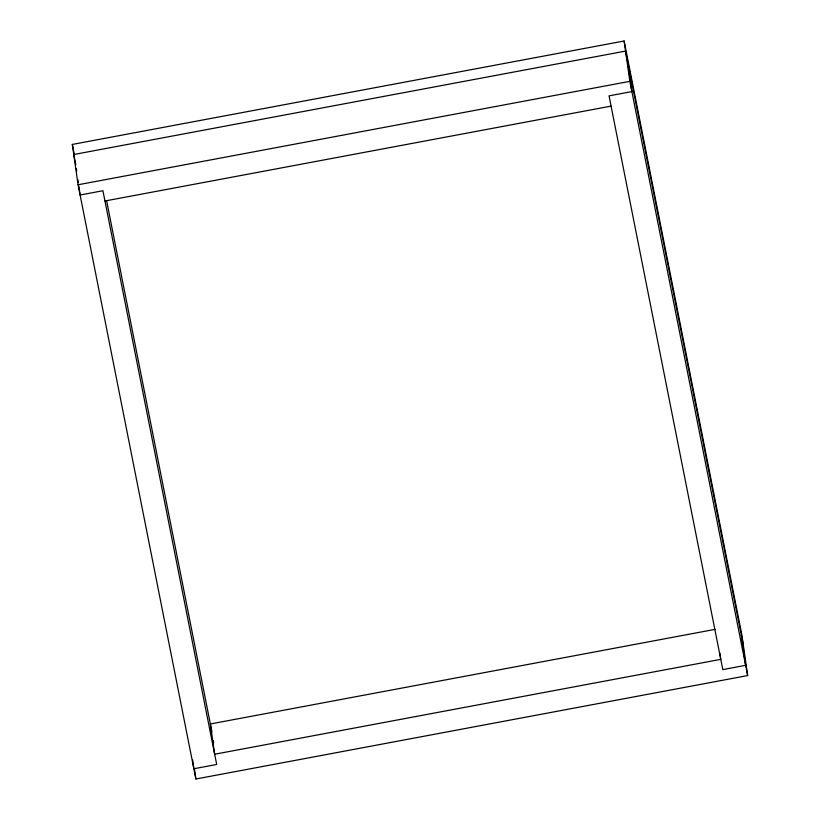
<?xml version="1.0" encoding="UTF-8"?>
<svg xmlns="http://www.w3.org/2000/svg" width="820" height="820" viewBox="0 0 820 820"><rect width="100%" height="100%" fill="white"/><g stroke="black" fill="none" stroke-linecap="round" stroke-linejoin="round"><path stroke-width="1.23" d="M72.334 144.433L624.112 41L741.926 635.233L747.666 675.567L195.888 779L78.074 184.766L72.334 144.433L74.323 154.478M78.074 184.766L629.852 81.334L624.112 41M104.97 200.982L611.084 106.108M715.214 629.34L210.35 723.978L214.655 754.226L720.77 659.362L719.878 653.058M743.361 645.319L625.547 51.086L73.769 154.519L75.799 164.758M629.852 81.334L747.666 675.567M106.59 200.654L211.939 731.942M741.331 635.069L745.636 665.327L722.809 669.602L609.045 95.858L631.882 91.584L627.577 61.326M213.282 740.521L213.641 743.043M194.453 768.914L195.888 779M192.608 759.935L193.858 768.75L216.695 764.476L102.93 190.732L80.104 195.016L78.843 186.191M76.332 168.541L76.69 171.062M77.951 179.887L78.31 182.409"/></g></svg>
